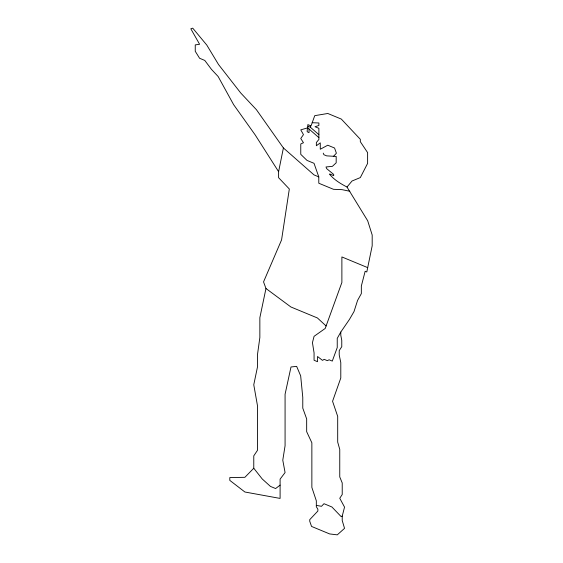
<?xml version="1.0" encoding="UTF-8"?>
<svg xmlns="http://www.w3.org/2000/svg" width="563" height="563" viewBox="0 0 563 563"><rect width="100%" height="100%" fill="white"/><g stroke="black" fill="none" stroke-linecap="round" stroke-linejoin="round"><path stroke-width="0.84" d="M278.601 171.673L283.4 147.949L256.425 109.701L240.76 93.022L218.514 64.506L206.783 45.061L192.729 28.15L190.815 28.79L199.598 44.266L195.248 44.899L195.248 51.282L199.598 58.27L204.763 60.41L211.498 69.404L218.148 76.526L233.638 104.676L255.145 134.86L278.601 171.673L278.601 177.697L289.326 188.992L281.57 239.894L263.547 281.894L265.968 288.502L259.853 317.708L259.853 337.511L257.467 354.725L257.467 367.027L253.772 384.768L257.467 405.641L257.467 450.337L253.772 455.868L253.772 468.24L262.245 478.986L270.451 486.411L275.617 488.55L280.1 485.116M253.772 468.24L244.891 477.311L229.795 477.586L229.795 480.366L244.891 492.006L280.1 498.417L280.1 479.134L285.075 472.554L282.781 460.175L285.075 445.734L285.075 394.248L291.001 366.97L296.645 366.372L300.663 375.831L302.774 397.344L302.774 408.119L306.666 418.914L306.666 431.68L311.86 442.8L311.86 487.417L316.322 500.788L316.322 506.735L317.856 509.205L317.856 511.042L309.741 519.656L309.741 521.254L311.55 526.433L329.658 533.935L337.286 534.85L344.542 528.361L342.22 520.529L342.22 516.144L344.542 507.115L339.756 498.269L342.22 494.518L342.22 482.948L339.756 476.917L339.756 449.408L337.694 442.096L337.694 416.395L332.564 401.285L340.791 378.005L340.791 362.628L339.222 354.986L339.222 350.601L341.769 346.688L341.769 340.334L340.791 335.245L340.791 332.05L349.433 319.453L354 311.599L357.575 300.41L361.34 293.604L361.34 286.025L365.148 271.282L366.802 271.964L372.185 245.785L372.185 235.01L367.695 220.78L346.998 187.036C340.538 183.665 334.394 179.998 329.636 174.354L329.636 173.953L333.704 175.635L333.704 174.439L326.716 168.682L325.998 166.965L332.374 166.352L336.181 162.82L336.181 156.437L326.66 155.867L323.908 154.726L323.253 153.143M340.791 332.05L337.237 338.377L337.237 347.554L332.283 361.094L329.109 359.778L327.349 360.665L324.168 359.349L322.515 360.383L317.518 356.499L317.518 361.685L314.07 360.257L314.07 352.895L312.444 342.642L314.07 336.329L325.203 328.454L341.882 282.478L341.882 256.939L367.695 267.629M346.998 187.036L352.044 180.997L360.32 177.584L367.611 163.39L367.611 152.615L360.32 141.693L360.32 139.293L341.312 119.074L327.807 113.48L314.745 115.661L311.029 125.915L307.848 124.599L307.848 127.794L300.762 129.863L303.464 134.62L300.762 138.491L303.464 142.728L300.762 143.966L300.762 154.339L307.018 160.413L314.02 163.312L318.785 176.881L318.785 183.221L333.479 189.309L342.044 189.654L349.827 191.265M333.296 156.563L336.392 153.206L334.57 148.027L327.772 145.212L320.277 149.244L320.277 142.861L316.357 145.747L316.357 142.502L318.883 139.483L318.883 128.308L315.034 126.717L318.883 125.493L318.883 122.973L312.191 122.72M342.22 516.144L340.995 516.461L331.903 506.981L323.992 503.702L321.515 506.292L316.322 505.405M307.848 126.196L310.403 127.252L318.883 134.67M318.785 176.881L314.02 174.903L283.4 147.949M265.968 288.502L290.895 306.976L317.405 317.954L326.111 325.97M318.883 137.625L307.454 127.632L307.131 131.475L307.827 132.136L309.038 132.636L309.038 129.011M310.403 125.662L310.403 127.252"/></g></svg>
